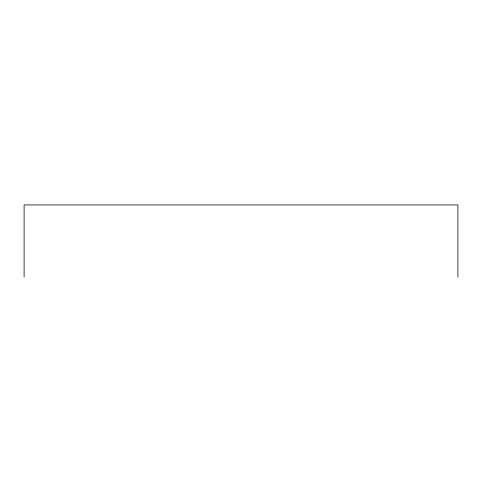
<?xml version="1.0" encoding="UTF-8"?>
<svg xmlns="http://www.w3.org/2000/svg" width="482" height="482" viewBox="0 0 482 482"><rect width="100%" height="100%" fill="white"/><g stroke="black" fill="none" stroke-linecap="round" stroke-linejoin="round"><path stroke-width="0.72" d="M457.9 277.066L457.9 204.934L24.1 204.934L24.1 277.066"/></g></svg>
